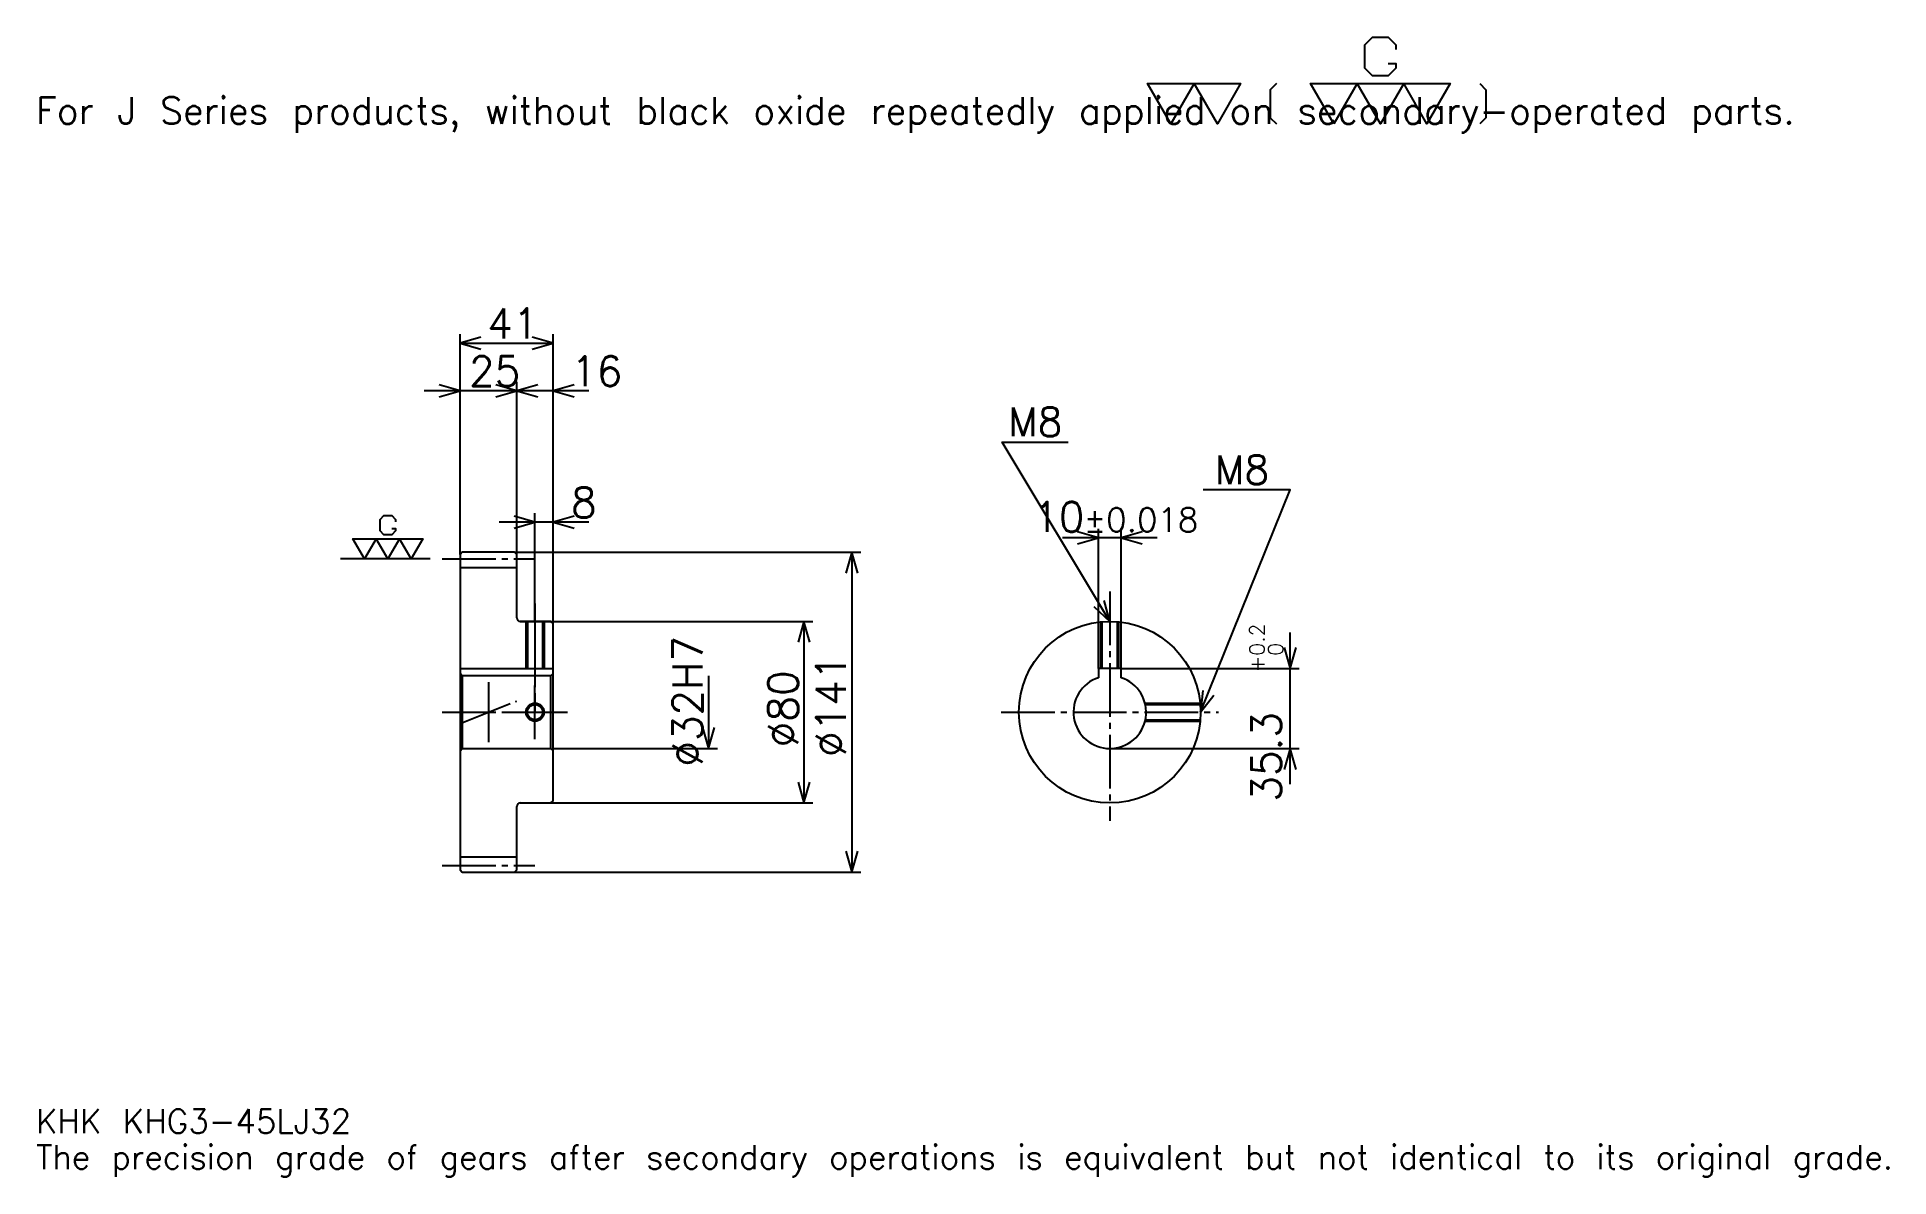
# Model space of a CAD drawing. Extents: x 27 to 842, y 10 to 512.
import ezdxf

# ---------------------------------------------------------------- set-up
doc = ezdxf.new("R2010")
doc.units = 0
doc.linetypes.add('DASHDOT', pattern=[31.565218, 23.673913, -2.630435, 2.630435, -2.630435])
doc.layers.get('0').update_dxf_attribs({"linetype": 'CONTINUOUS'})
doc.layers.add('DASHDOT', color=6, linetype='DASHDOT')
doc.styles.add('KANJI', font='TXT', dxfattribs={"bigfont": 'BIGFONT'})

msp = doc.modelspace()

# ---------------------------------------------------------------- linework, layer by layer
at = {"color": 5}
for p, q in [((213.065216, 284.880432), (213.065216, 380.891296)), ((213.065216, 376.945618), (254.065216, 376.945618)), ((254.065216, 284.880432), (254.065216, 380.891296)), ((238.065216, 284.880432), (238.065216, 359.847778)), ((253.847824, 355.902161), (197.282608, 355.902161)), ((269.847839, 355.902161), (222.282608, 355.902161)), ((246.065216, 284.880432), (246.065216, 301.978241)), ((269.847839, 298.032593), (230.282608, 298.032593)), ((494.239136, 233.68042), (494.239136, 295.152161)), ((504.239136, 233.68042), (504.239136, 295.152161)), ((520.021729, 291.206482), (478.456512, 291.206482)), ((213.065216, 283.880432), (213.065216, 284.880432)), ((237.065216, 284.880432), (254.065216, 284.880432)), ((238.065216, 283.880432), (238.065216, 284.880432)), ((246.065216, 254.380417), (246.065216, 284.880432)), ((246.065216, 254.380417), (246.065216, 284.880432)), ((254.065216, 284.880432), (389.532593, 284.880432)), ((254.065216, 253.380417), (254.065216, 284.880432)), ((385.586975, 284.880432), (385.586975, 143.880417)), ((239.565216, 254.380417), (254.065216, 254.380417)), ((254.065216, 254.380417), (368.489136, 254.380417)), ((364.543488, 254.380417), (364.543488, 174.380417)), ((578.695679, 182.597809), (578.695679, 249.463028)), ((322.456512, 230.380417), (322.456512, 198.380417)), ((504.239136, 233.68042), (582.641296, 233.68042)), ((254.065216, 198.380417), (326.402161, 198.380417)), ((499.239136, 198.380417), (582.641296, 198.380417)), ((239.565216, 174.380417), (254.065216, 174.380417)), ((254.065216, 174.380417), (368.489136, 174.380417)), ((237.065216, 143.880417), (254.065216, 143.880417)), ((254.065216, 143.880417), (389.532593, 143.880417))]:
    msp.add_line(p, q, dxfattribs=at)
at = {"color": 7}
for p, q in [((199.91304, 281.880432), (160.456512, 281.880432)), ((225.565216, 227.532593), (225.565216, 201.228241))]:
    msp.add_line(p, q, dxfattribs=at)
at = {"color": 4}
for p, q in [((213.065216, 278.130432), (238.065216, 278.130432)), ((213.065216, 233.68042), (254.065216, 233.68042)), ((214.065216, 230.380417), (214.065216, 198.380417)), ((253.065216, 230.380417), (254.065216, 231.380417)), ((253.065216, 198.380417), (254.065216, 197.380417)), ((213.065216, 150.630417), (238.065216, 150.630417))]:
    msp.add_line(p, q, dxfattribs=at)
at = {"color": 7}
for points in [[(621.834778, 500.150879), (625.254395, 500.150879), (625.254395, 498.099152), (621.834778, 494.679565), (614.995667, 494.679565), (611.576111, 498.099152), (611.576111, 508.357849), (614.995667, 511.777405), (621.834778, 511.777405), (625.254395, 508.357849), (625.254395, 506.306091)], [(526.086975, 473.478271), (515.828308, 491.26001), (556.863037, 491.26001), (546.60437, 473.478271), (536.345642, 491.26001), (526.086975, 473.478271)], [(572.593079, 491.26001), (569.857422, 488.524353), (569.857422, 476.213928), (572.593079, 473.478271)], [(597.897827, 473.478271), (587.63916, 491.26001), (649.191345, 491.26001), (638.932617, 473.478271), (628.67395, 491.26001), (618.415222, 473.478271), (608.156555, 491.26001), (597.897827, 473.478271)], [(662.185669, 491.26001), (664.921326, 488.524353), (664.921326, 476.213928), (662.185669, 473.478271)], [(182.946747, 295.216736), (184.656525, 295.216736), (184.656525, 294.190857), (182.946747, 292.481079), (179.527176, 292.481079), (177.817383, 294.190857), (177.817383, 299.32019), (179.527176, 301.029968), (182.946747, 301.029968), (184.656525, 299.32019), (184.656525, 298.294312)], [(170.978256, 281.880432), (165.848907, 290.771301), (196.625, 290.771301), (191.495651, 281.880432), (186.366302, 290.771301), (181.236954, 281.880432), (176.107605, 290.771301), (170.978256, 281.880432)]]:
    msp.add_lwpolyline(points, dxfattribs=at)
at = {"color": 5}
for points in [[(222.271744, 379.57605), (213.065216, 376.945618), (222.271744, 374.315186)], [(244.858688, 374.315186), (254.065216, 376.945618), (244.858688, 379.57605)], [(203.858688, 353.271729), (213.065216, 355.902161), (203.858688, 358.532593)], [(228.858688, 353.271729), (238.065216, 355.902161), (228.858688, 358.532593)], [(247.271729, 358.532593), (238.065216, 355.902161), (247.271729, 353.271729)], [(263.271729, 358.532593), (254.065216, 355.902161), (263.271729, 353.271729)], [(499.239136, 254.380417), (451.891296, 333.293457), (480.82608, 333.293457)], [(539.239136, 214.380417), (578.695679, 312.25), (540.291321, 312.25)], [(236.858688, 295.402161), (246.065216, 298.032593), (236.858688, 300.663025)], [(263.271729, 300.663025), (254.065216, 298.032593), (263.271729, 295.402161)], [(485.032623, 288.57605), (494.239136, 291.206482), (485.032623, 293.836914)], [(513.445679, 293.836914), (504.239136, 291.206482), (513.445679, 288.57605)], [(388.217407, 275.673889), (385.586975, 284.880432), (382.956543, 275.673889)], [(492.246826, 260.9216), (499.239136, 254.380417), (496.757996, 263.628296)], [(367.17392, 245.173889), (364.543488, 254.380417), (361.913055, 245.173889)], [(576.065186, 242.886932), (578.695679, 233.68042), (581.32605, 242.886932)], [(540.241943, 223.902695), (539.239136, 214.380417), (545.121216, 221.935593)], [(319.82608, 207.586945), (322.456512, 198.380417), (325.086945, 207.586945)], [(581.32605, 189.173889), (578.695679, 198.380417), (576.065186, 189.173889)], [(361.913055, 183.586945), (364.543488, 174.380417), (367.17392, 183.586945)], [(382.956543, 153.086945), (385.586975, 143.880417), (388.217407, 153.086945)]]:
    msp.add_lwpolyline(points, dxfattribs=at)
at = {"color": 4}
for points in [[(238.065216, 255.880417), (238.065216, 283.880432), (237.065216, 284.880432), (214.065216, 284.880432), (213.065216, 283.880432), (213.065216, 197.380417)], [(239.565216, 174.380417), (253.065216, 174.380417), (254.065216, 175.380417), (254.065216, 253.380417), (253.065216, 254.380417), (239.565216, 254.380417)], [(242.065216, 254.380417), (242.065216, 233.68042)], [(242.740219, 254.380417), (242.740219, 233.68042)], [(249.390213, 254.380417), (249.390213, 233.68042)], [(250.065216, 254.380417), (250.065216, 233.68042)], [(495.239136, 233.68042), (495.239136, 254.179916)], [(495.914124, 233.68042), (495.914124, 254.241974)], [(502.564148, 233.68042), (502.564148, 254.241974)], [(503.239136, 233.68042), (503.239136, 254.179916)], [(213.065216, 197.380417), (214.065216, 198.380417), (253.065216, 198.380417), (253.065216, 230.380417), (214.065216, 230.380417), (213.065216, 231.380417)], [(504.239136, 229.579102), (504.239136, 233.68042), (494.239136, 233.68042), (494.239136, 229.579102)], [(514.731079, 218.380417), (539.038635, 218.380417)], [(514.889832, 217.705414), (539.100708, 217.705414)], [(514.731079, 210.380417), (539.038635, 210.380417)], [(514.889832, 211.05542), (539.100708, 211.05542)], [(213.065216, 197.380417), (213.065216, 144.880417), (214.065216, 143.880417), (237.065216, 143.880417), (238.065216, 144.880417), (238.065216, 172.880417)]]:
    msp.add_lwpolyline(points, dxfattribs=at)
for centre, radius in [((499.239136, 214.380417), 40), ((246.065216, 214.380417), 3.325)]:
    msp.add_circle(centre, radius, dxfattribs=at)
at = {"color": 7}
msp.add_circle((246.065216, 214.380417), 4, dxfattribs=at)
at = {"color": 4}
for centre, radius, start, end in [((239.565216, 255.880417), 1.5, 180, 270), ((499.239136, 214.380417), 16, 108.209957329, 71.790042671), ((239.565216, 172.880417), 1.5, 90, 180)]:
    msp.add_arc(centre, radius, start, end, dxfattribs=at)
at = {"layer": 'DASHDOT', "color": 7}
for p, q in [((205.173904, 281.880432), (245.956512, 281.880432)), ((499.239136, 267.532593), (499.239136, 166.489105)), ((246.065216, 254.380417), (246.065216, 214.380417)), ((205.173904, 214.380417), (261.956512, 214.380417)), ((213.065216, 209.456543), (238.065216, 219.304291)), ((451.347839, 214.380417), (547.130432, 214.380417)), ((205.173904, 146.880417), (245.956512, 146.880417))]:
    msp.add_line(p, q, dxfattribs=at)
for points in [[(246.065216, 262.271729), (246.065216, 225.789108)], [(246.065216, 202.489105), (246.065216, 226.271729)], [(234.17392, 214.380417), (257.956512, 214.380417)]]:
    msp.add_lwpolyline(points, dxfattribs=at)

# ---------------------------------------------------------------- texts
at = {"color": 7, "style": 'KANJI'}
for s, height, p in [('For J Series products, without black oxide repeatedly applied on secondary-operated parts.', 11.836957, (26.304348, 473.478271)), ('41', 13.152174, (225.016296, 379.049988)), ('25', 13.152174, (217.016296, 358.0065)), ('16', 13.152174, (261.956512, 358.0065)), ('M8', 12.626087, (454.521729, 335.923889)), ('M8', 12.626087, (545.552185, 314.880432)), ('8', 13.152174, (261.956512, 300.136932)), ('10', 13.152174, (465.514343, 293.836914)), ('%%p0.018', 10.521739, (487.739929, 293.836914)), ('KHK KHG3-45LJ32', 10.521739, (26.304348, 28.934782)), ('The precision grade of gears after secondary operations is equivalent but not identical to its original grade.', 10.521739, (26.304348, 13.152174))]:
    msp.add_text(s, height=height, dxfattribs=at).set_placement(p)
for s, height, p in [('%%c32H7', 13.152174, (319.82608, 190.377701)), ('0.2', 6.576087, (567.384766, 239.291885)), ('+', 6.576087, (567.384766, 231.926666)), ('0', 6.576087, (575.539124, 239.291885)), ('%%c80', 13.152174, (361.913055, 198.926605)), ('%%c141', 13.152174, (382.956543, 194.652161)), ('35.3', 13.152174, (574.75, 174.998856))]:
    msp.add_text(s, height=height, rotation=90, dxfattribs=at).set_placement(p)

doc.saveas('drawing.dxf')
